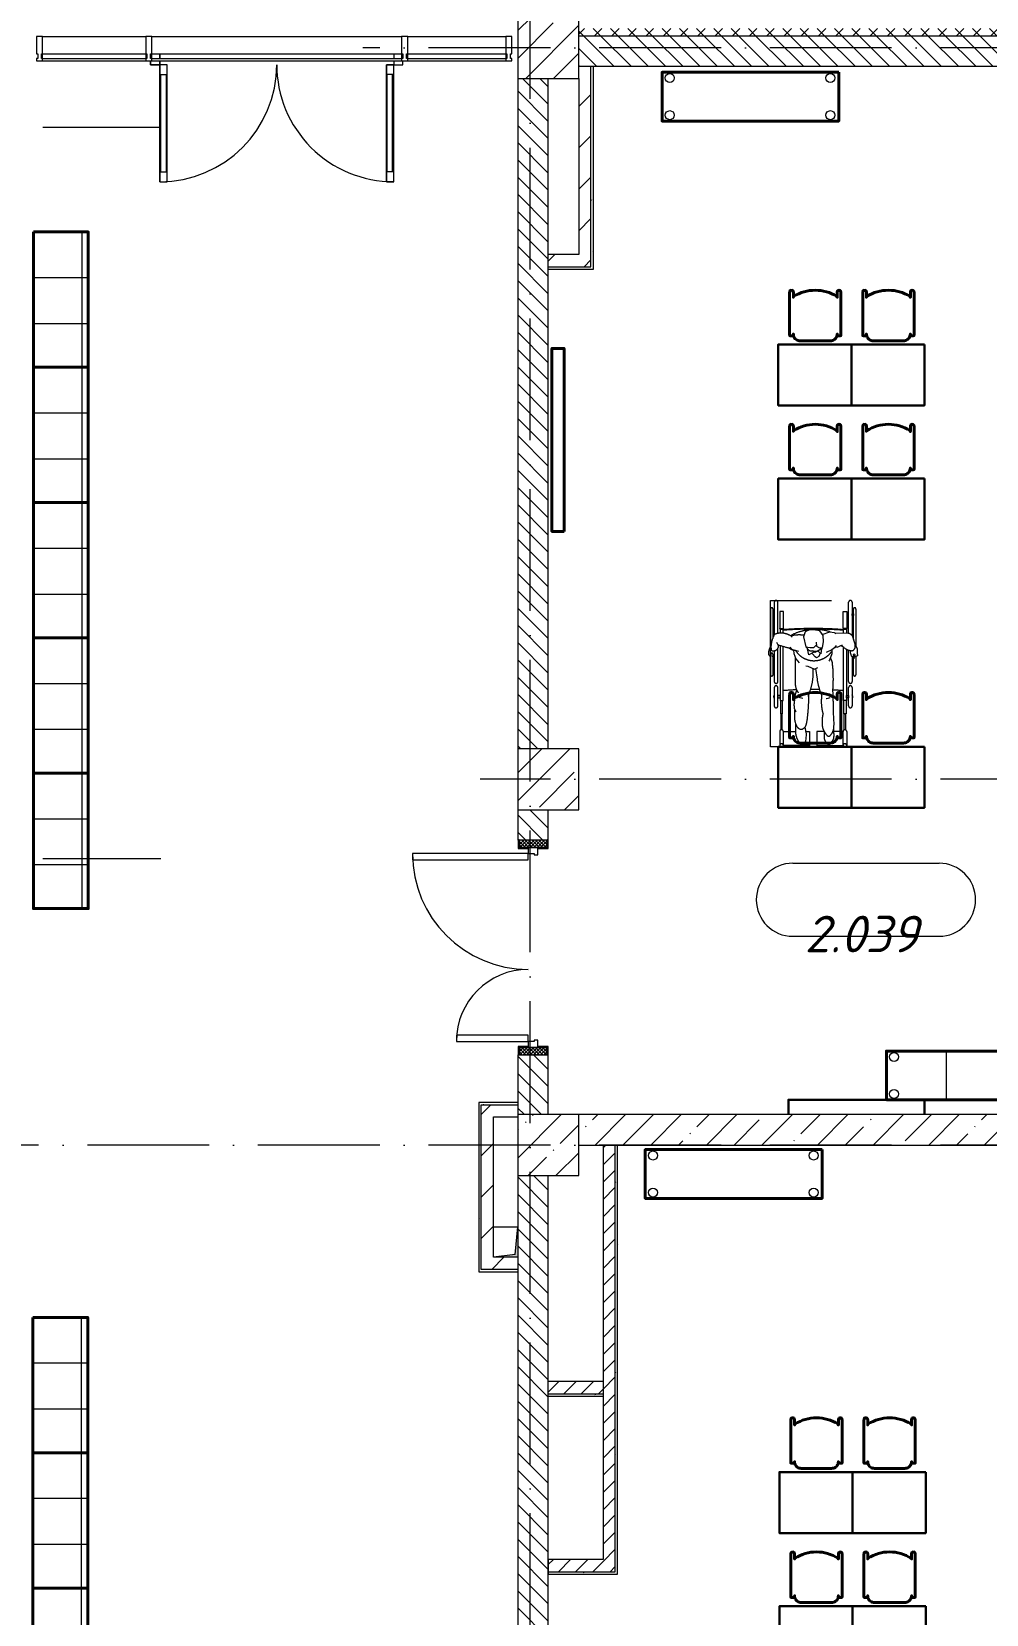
# Model space of a CAD drawing. Header units: millimetres. Extents: x -6467 to 105918, y -7090 to 92481.
# Drawn here: x 89260 to 97095, y 12481 to 25464 of the extents above; entities that cross this region are included whole.
import ezdxf

# ---------------------------------------------------------------- set-up
doc = ezdxf.new("R2010")
doc.units = ezdxf.units.MM
doc.linetypes.add('50_200_ШТРИХ_1Т_ш5_п1_п1_', pattern=[1400, 1000, -200, 0, -200])
doc.linetypes.add('IMPORT-ACAD_ISO03W100', pattern=[6000, 2400, -3600])
for name, color, linetype, lineweight, true_color in [('A-AREA-IDEN-1', 7, 'Continuous', 9, 0xaaaaaa), ('A-GENM-1', 7, 'Continuous', 9, 0xaaaaaa), ('A-WALL-3', 7, 'Continuous', 5, 0x787878), ('I-WALL-1', 7, 'Continuous', 5, 0x787878), ('M-EQPM-1', 7, 'Continuous', 9, 0xaaaaaa), ('M-EQPM-2', 7, 'Continuous', 9, 0xe2e2e2), ('мебель 2 этаж-1', 7, 'Continuous', 40, 0xaaaaaa), ('Оси-3', 7, '50_200_ШТРИХ_1Т_ш5_п1_п1_', 9, 0xaaaaaa), ('ТХ_функционал-12', 7, 'IMPORT-ACAD_ISO03W100', 20, 0xaaaaaa), ('ТХ_функционал-2', 7, 'Continuous', 40, 0xaaaaaa), ('ТХ_функционал-4', 7, 'Continuous', 20, 0xaaaaaa), ('ТХ_функционал-9', 7, 'Continuous', 30, 0xaaaaaa)]:
    doc.layers.add(name, color=color, linetype=linetype, lineweight=lineweight, true_color=true_color)
for name, color, linetype, lineweight in [('A-DETL-GENF', 7, 'Continuous', 9), ('A-DOOR', 7, 'Continuous', 9), ('A-DOOR-2', 7, 'Continuous', 5), ('A-DOOR-FRAM', 7, 'Continuous', 9), ('A-DOOR-FRAM-2', 7, 'Continuous', 5), ('A-GLAZ-CWMG', 7, 'Continuous', 9), ('A-GLAZ-CWMG-1', 7, 'Continuous', 20), ('A-WALL', 7, 'Continuous', 5), ('A-WALL-FNSH-1', 7, 'Continuous', 5), ('I-WALL', 7, 'Continuous', 5), ('S-COLS', 7, 'Continuous', 9), ('S-COLS-1', 7, 'Continuous', 5)]:
    doc.layers.add(name, color=color, linetype=linetype, lineweight=lineweight)
doc.styles.add('ISOCPEUR_I', font='isocpeui.ttf', dxfattribs={"height": 300})
pattern_1 = [(135, (0, 0), (-70.71068, -70.71068), [])]
pattern_2 = [(0, (0, 0), (406.4, 101.6), [6.706, -298.094, 6.706, -298.094, -1625.6]), (0, (0, 0), (406.4, 101.6), [-609.6, 6.706, -602.894, 6.706, -298.094, -711.2]), (0, (0, 0), (406.4, 101.6), [-1524, 6.706, -196.494, 6.706, -501.294]), (120, (152.4, 50.8), (-291.18818, 301.15272), [6.706, -298.094, 6.706, -298.094, -1625.6]), (120, (152.4, 50.8), (-291.18818, 301.15272), [-609.6, 6.706, -602.894, 6.706, -298.094, -711.2]), (120, (152.4, 50.8), (-291.18818, 301.15272), [-1524, 6.706, -196.494, 6.706, -501.294]), (240, (203.2, 254), (-115.21182, -402.75272), [6.706, -298.094, 6.706, -298.094, -1625.6]), (240, (203.2, 254), (-115.21182, -402.75272), [-609.6, 6.706, -602.894, 6.706, -298.094, -711.2]), (240, (203.2, 254), (-115.21182, -402.75272), [-1524, 6.706, -196.494, 6.706, -501.294])]
pattern_3 = [(45, (0, 0), (-169.7056, 169.7056), [])]
pattern_4 = [(45, (0, 0), (-70.71068, 70.71068), [])]

# ---------------------------------------------------------------- blocks, each defined once
blk = doc.blocks.new('BSC_Колонна _Прямоугольная - 500х500-V47-АИ_План этажа Радиаторы_2')
at = {"layer": 'S-COLS-1'}
h = blk.add_hatch(dxfattribs=at)
h.set_pattern_fill('FP_75', color=256, style=0, pattern_type=2)
h.set_pattern_definition([(45, (-93500, -16331.04), (-228.0985, 228.0985), []), (45, (-93271.9, -16331.04), (-228.0985, 228.0985), [403.225, -80.645, 6.706, -73.939])])
h.paths.add_polyline_path([(-250, -250), (250, -250), (250, 250), (-250, 250)])
for p, q in [((250, 250), (-250, 250)), ((-250, 250), (-250, -250)), ((250, -250), (250, 250)), ((-250, -250), (250, -250))]:
    blk.add_line(p, q, dxfattribs=at)
blk = doc.blocks.new('BSC_Колонна _Прямоугольная - 500х500-V49-АИ_План этажа Радиаторы_2')
at = {"layer": 'S-COLS-1'}
h = blk.add_hatch(dxfattribs=at)
h.set_pattern_fill('FP_77', color=256, style=0, pattern_type=2)
h.set_pattern_definition([(45, (-93500, -25331.04), (-228.0985, 228.0985), []), (45, (-93271.9, -25331.04), (-228.0985, 228.0985), [403.225, -80.645, 6.706, -73.939])])
h.paths.add_polyline_path([(-250, -250), (250, -250), (250, 250), (-250, 250)])
for p, q in [((250, 250), (-250, 250)), ((-250, 250), (-250, -250)), ((250, -250), (250, 250)), ((-250, -250), (250, -250))]:
    blk.add_line(p, q, dxfattribs=at)
blk = doc.blocks.new('BSC_Колонна _Прямоугольная - 500х500-V56-АИ_План этажа Радиаторы_2')
at = {"layer": 'S-COLS-1'}
h = blk.add_hatch(dxfattribs=at)
h.set_pattern_fill('FP_84', color=256, style=0, pattern_type=2)
h.set_pattern_definition([(45, (-93500, -19331.04), (-228.0985, 228.0985), []), (45, (-93271.9, -19331.04), (-228.0985, 228.0985), [403.225, -80.645, 6.706, -73.939])])
h.paths.add_polyline_path([(-250, -250), (250, -250), (250, 250), (-250, 250), (-250, 67)])
for p, q in [((250, 250), (-250, 250)), ((-250, 250), (-250, -250)), ((250, -250), (250, 250)), ((-250, -250), (250, -250))]:
    blk.add_line(p, q, dxfattribs=at)
blk = doc.blocks.new('Канал вертикальный прямоугольный - Шахта - значок проема-24087366-АИ_План этажа Радиаторы_2')
at = {"layer": 'M-EQPM-2'}
blk.add_hatch(color=256, dxfattribs=at).paths.add_polyline_path([(-100, 125), (-100, -125), (-77, 103), (100, 125)])
at = {"layer": 'M-EQPM-1'}
for p, q in [((-100, -125), (-100, 125)), ((-100, 125), (100, 125)), ((-77, 103), (-100, -125)), ((-77, 103), (100, 125)), ((100, 125), (100, -125)), ((100, -125), (-100, -125))]:
    blk.add_line(p, q, dxfattribs=at)
blk = doc.blocks.new('110_Дверь_СКБ_2Ст_Наружная1 - СОШ_Д-07_1760_1440_х2400мм_Все учебные помещения_ читальные залы_EIW30-25550142-АИ_План этажа Радиаторы_2')
at = {"layer": 'A-DOOR-2'}
h = blk.add_hatch(dxfattribs=at)
h.set_pattern_fill('FP_120', color=256, style=0, pattern_type=2)
h.set_pattern_definition([(135, (1456.41, 189.685), (-14.14214, -14.14214), []), (225, (1456.41, 189.685), (14.14214, -14.14214), [])])
h.paths.add_polyline_path([(839.5, -115), (899.5, -115), (899.5, 115), (839.5, 115)])
at = {"layer": 'A-DOOR-FRAM-2'}
h = blk.add_hatch(dxfattribs=at)
h.set_pattern_fill('FP_121', color=256, style=0, pattern_type=2)
h.set_pattern_definition([(45, (-666.384, 189.685), (-14.1421, 14.1421), []), (135, (-666.384, 189.685), (-14.1421, -14.1421), [])])
h.paths.add_polyline_path([(-860.5, -115), (-800.5, -115), (-800.5, 115), (-860.5, 115)])
at = {"layer": 'A-DOOR'}
for p, q in [((789.5, 990), (739.5, 990)), ((739.5, 990), (739.5, 40)), ((789.5, 40), (789.5, 990)), ((-750.5, 630), (-750.5, 40)), ((-700.5, 630), (-750.5, 630)), ((-700.5, 40), (-700.5, 630)), ((-750.5, 40), (-700.5, 40)), ((739.5, 40), (789.5, 40))]:
    blk.add_line(p, q, dxfattribs=at)
at = {"layer": 'A-DOOR-2'}
for p, q in [((-792.5, 123), (-862.5, 123)), ((-862.5, 123), (-862.5, 115)), ((-862.5, 115), (-800.5, 115)), ((-800.5, 115), (-800.5, 40)), ((-800.5, 40), (-792.5, 40)), ((-792.5, 40), (-792.5, 123)), ((901.5, 123), (831.5, 123)), ((831.5, 123), (831.5, 40)), ((831.5, 40), (839.5, 40)), ((839.5, 40), (839.5, 115)), ((839.5, 115), (901.5, 115)), ((901.5, 115), (901.5, 123)), ((-862.5, -115), (-862.5, -123)), ((-800.5, -115), (-862.5, -115)), ((-862.5, -123), (-792.5, -123)), ((-792.5, -40), (-800.5, -40)), ((-800.5, -40), (-800.5, -115)), ((-792.5, -123), (-792.5, -40)), ((839.5, -40), (831.5, -40)), ((831.5, -40), (831.5, -123)), ((831.5, -123), (901.5, -123)), ((839.5, -115), (839.5, -40)), ((901.5, -115), (839.5, -115)), ((901.5, -123), (901.5, -115))]:
    blk.add_line(p, q, dxfattribs=at)
for centre, radius, start, end in [((789.5, 40), 950, 90, 180), ((-750.5, 40), 590, 0, 90)]:
    blk.add_arc(centre, radius, start, end, dxfattribs=at)
at = {"layer": 'A-DOOR-FRAM'}
for p, q in [((-800.5, 115), (-860.5, 115)), ((-860.5, 115), (-860.5, -115)), ((-800.5, -115), (-800.5, 115)), ((-750.5, 40), (-800.5, 40)), ((-800.5, 40), (-800.5, -40)), ((-750.5, -10), (-750.5, 40)), ((789.5, 40), (789.5, -10)), ((839.5, 40), (789.5, 40)), ((899.5, 115), (839.5, 115)), ((839.5, 115), (839.5, -115)), ((839.5, -40), (839.5, 40)), ((899.5, -115), (899.5, 115)), ((-860.5, -115), (-800.5, -115)), ((-800.5, -40), (-740.5, -40)), ((-740.5, -10), (-750.5, -10)), ((-740.5, -40), (-740.5, -10)), ((789.5, -10), (779.5, -10)), ((779.5, -10), (779.5, -40)), ((779.5, -40), (839.5, -40)), ((839.5, -115), (899.5, -115))]:
    blk.add_line(p, q, dxfattribs=at)
blk = doc.blocks.new('Прямоугольный импост - Импост структурный с накладкой - 180мм-26317476-АИ_План этажа Радиаторы_2')
at = {"layer": 'A-GLAZ-CWMG'}
for p, q in [((89350, 25423), (90196, 25423)), ((89350, 25243), (89350, 25283)), ((89350, 25283), (90196, 25283)), ((89350, 25243), (90196, 25243)), ((89350, 25226), (90196, 25226)), ((90196, 25283), (90196, 25243))]:
    blk.add_line(p, q, dxfattribs=at)
blk = doc.blocks.new('Дверь_Витражная_СКБ_2Ст - ДВВ_ДАО_СОШ_Коридор EIW15-23259878-АИ_План этажа Радиаторы_2')
at = {"layer": 'A-DETL-GENF'}
for p, q in [((-960, 1010), (-900, 1010)), ((-960, 1010), (-960, 50)), ((-900, 1010), (-960, 1010)), ((-960, 1010), (-960, 50)), ((-960, 930), (-900, 930)), ((-950, 930), (-950, 130)), ((-906, 930), (-906, 130)), ((-900, 1010), (-900, 50)), ((-900, 50), (-900, 1010)), ((960, 1010), (900, 1010)), ((900, 1010), (900, 50)), ((960, 1010), (900, 1010)), ((900, 1010), (900, 50)), ((960, 930), (900, 930)), ((906, 930), (906, 130)), ((950, 930), (950, 130)), ((960, 1010), (960, 50)), ((960, 50), (960, 1010)), ((-960, 130), (-900, 130)), ((960, 130), (900, 130)), ((-1035, 50), (-1035, 17)), ((-960, 50), (-1035, 50)), ((-960, 50), (-1035, 50)), ((-1035, 50), (-1035, 17)), ((-900, 50), (-960, 50)), ((-960, 50), (-900, 50)), ((-960, 17), (-960, 50)), ((-960, 17), (-960, 50)), ((900, 50), (960, 50)), ((900, 50), (960, 50)), ((960, 17), (960, 50)), ((960, 50), (1035, 50)), ((960, 50), (960, 17)), ((1035, 50), (960, 50)), ((1035, 50), (1035, 17)), ((1035, 17), (1035, 50)), ((-960, -40), (-960, 0)), ((-960, -40), (-960, 0)), ((960, -40), (960, 0)), ((960, 0), (960, -40))]:
    blk.add_line(p, q, dxfattribs=at)
at = {"layer": 'A-DOOR-2'}
for p, q in [((-960, 1010), (-960, 50)), ((960, 1010), (960, 50))]:
    blk.add_line(p, q, dxfattribs=at)
for centre, start, end in [((-960, 50), 360, 90), ((960, 50), 90, 180)]:
    blk.add_arc(centre, 960, start, end, dxfattribs=at)
blk = doc.blocks.new('Прямоугольный импост - Импост структурный с накладкой - 180мм-22070662-АИ_План этажа Радиаторы_2')
at = {"layer": 'A-GLAZ-CWMG'}
for p, q in [((74510, 66556), (74510, 64506)), ((74527, 66556), (74567, 66556)), ((74527, 66556), (74527, 64506)), ((74567, 66556), (74567, 64506)), ((74707, 66556), (74707, 64506)), ((74567, 64506), (74527, 64506))]:
    blk.add_line(p, q, dxfattribs=at)
blk = doc.blocks.new('Прямоугольный импост - Импост структурный с накладкой - 180мм-22069925-АИ_План этажа Радиаторы_2')
at = {"layer": 'A-GLAZ-CWMG-1'}
for p, q in [((-25, 40), (-25, 180)), ((-25, 180), (25, 180)), ((25, 180), (25, 40)), ((-15, 40), (-25, 40)), ((-25, -17), (-25, 0)), ((-25, 0), (-15, 0)), ((-15, 0), (-15, 40)), ((15, 40), (15, 0)), ((25, 40), (15, 40)), ((15, 0), (25, 0)), ((25, 0), (25, -17)), ((25, -17), (-25, -17))]:
    blk.add_line(p, q, dxfattribs=at)
blk = doc.blocks.new('АР_Перемычка1 - АР_Перемычка-25548363-АИ_План этажа Радиаторы_2')
at = {"layer": 'A-GENM-1'}
blk.add_line((-350, -125), (-342, -125), dxfattribs=at)
blk = doc.blocks.new('Прямоугольный импост - Импост структурный с накладкой - 180мм-26317598-АИ_План этажа Радиаторы_2')
at = {"layer": 'A-GLAZ-CWMG'}
for p, q in [((92346, 25423), (93150, 25423)), ((92346, 25243), (92346, 25283)), ((92346, 25283), (93150, 25283)), ((92346, 25243), (93150, 25243)), ((92346, 25226), (93150, 25226)), ((93150, 25283), (93150, 25243))]:
    blk.add_line(p, q, dxfattribs=at)
blk = doc.blocks.new('мебель 2 этаж-28800768-АИ_План этажа Радиаторы_2')
at = {"layer": 'ТХ_функционал-12'}
for p, q in [((97617, 22498), (97617, 22231)), ((97647, 22242), (97647, 22498)), ((98227, 22244), (98227, 22498)), ((98257, 22498), (98257, 22222)), ((97587, 22443), (97587, 22137)), ((97607, 22208), (97607, 22443)), ((98267, 22192), (98267, 22443)), ((98287, 22443), (98287, 22137)), ((97765, 22225), (97757, 22212)), ((98113, 22248), (98223, 22245)), ((98256, 22225), (98279, 22156)), ((97617, 22074), (97617, 21848)), ((97653, 22141), (97637, 22167)), ((97647, 21848), (97647, 22122)), ((97876, 22132), (97907, 22101)), ((97976, 22099), (98013, 22127)), ((98227, 21848), (98227, 22106)), ((97587, 22055), (97587, 21903)), ((97607, 21903), (97607, 22053)), ((97788, 22046), (97789, 21850)), ((97936, 21899), (97936, 21950)), ((97955, 21954), (97968, 21868)), ((98257, 22052), (98257, 21848)), ((98267, 22066), (98267, 22070)), ((98267, 21903), (98267, 22044)), ((98287, 22051), (98287, 21903)), ((97617, 21798), (97617, 21648)), ((97647, 21648), (97647, 21798)), ((98227, 21648), (98227, 21798)), ((98257, 21798), (98257, 21648)), ((97791, 21506), (97791, 21440)), ((98026, 21441), (98026, 21410)), ((97907, 21323), (97692, 21323)), ((97820, 21347), (97854, 21335)), ((97875, 21356), (97883, 21411)), ((97967, 21323), (98182, 21323))]:
    blk.add_line(p, q, dxfattribs=at)
at = {"layer": 'ТХ_функционал-12', "flags": 128}
for points in [[(98287, 21313), (97587, 21313), (97587, 22513), (98287, 22513)], [(97607, 22391), (97617, 22391), (97617, 22403), (97607, 22403)], [(97662, 22283), (97692, 22283), (97692, 22423), (97662, 22423), (97662, 22283), (97692, 22283), (97692, 22280), (97662, 22280)], [(98212, 22283), (98182, 22283), (98182, 22423), (98212, 22423), (98212, 22283), (98182, 22283), (98182, 22280), (98212, 22280)], [(98267, 22391), (98257, 22391), (98257, 22403), (98267, 22403)], [(97607, 21955), (97617, 21955), (97617, 21943), (97607, 21943)], [(98267, 21955), (98257, 21955), (98257, 21943), (98267, 21943)], [(97647, 21713), (97665, 21713), (97665, 21733), (97647, 21733)], [(98227, 21713), (98209, 21713), (98209, 21733), (98227, 21733)]]:
    blk.add_lwpolyline(points, close=True, dxfattribs=at)
for points in [[(97662, 22280), (97665, 22277), (97689, 22277), (97692, 22280)], [(97689, 22244), (97689, 22277), (97665, 22277), (97665, 22244)], [(97960, 22172), (97965, 22138), (97989, 22124), (98013, 22127), (98022, 22174), (98018, 22225), (97991, 22265), (97939, 22273), (97907, 22273), (97871, 22256), (97858, 22214), (97876, 22132), (97913, 22127), (97942, 22127), (97964, 22148)], [(98011, 22235), (98073, 22256), (98110, 22251), (98113, 22248), (98122, 22239)], [(98212, 22280), (98209, 22277), (98185, 22277), (98182, 22280)], [(98185, 22246), (98185, 22277), (98209, 22277), (98209, 22245)], [(97605, 22072), (97603, 22050), (97605, 22051), (97616, 22068), (97622, 22102)], [(97665, 22144), (97665, 21693), (97689, 21693), (97689, 22137)], [(97746, 22129), (97758, 22113), (97815, 22098)], [(97776, 22105), (97779, 22079), (97794, 22034), (97821, 22001)], [(97942, 22090), (97900, 22068), (97891, 22117)], [(97993, 22082), (97984, 22054), (97965, 22043), (97952, 22051), (97931, 22076), (97927, 22083)], [(97975, 22099), (97949, 22085), (97931, 22099)], [(98006, 22122), (97999, 22076), (97976, 22099)], [(98124, 22144), (98112, 22124), (98089, 22107), (98044, 22086)], [(98089, 22107), (98089, 22076), (98070, 22022), (98065, 22014)], [(98175, 22147), (98130, 22127), (98117, 22132)], [(98209, 22113), (98209, 21693), (98185, 21693), (98185, 22130)], [(98282, 22143), (98286, 22140), (98297, 22117), (98298, 22084), (98299, 22060), (98292, 22056), (98285, 22048), (98282, 22067), (98277, 22073), (98266, 22070), (98271, 22052), (98272, 22038), (98263, 22049), (98252, 22055), (98247, 22066), (98243, 22083), (98243, 22103)], [(97876, 21976), (97894, 21975), (97947, 21950), (97974, 21963)], [(97668, 21693), (97668, 21583), (97686, 21583), (97686, 21693)], [(97853, 21710), (97829, 21715), (97814, 21741)], [(98072, 21715), (98057, 21710), (98047, 21705), (98043, 21705)], [(98206, 21693), (98206, 21583), (98188, 21583), (98188, 21693)], [(97683, 21452), (97683, 21583), (97671, 21583), (97671, 21452)], [(98191, 21452), (98191, 21583), (98203, 21583), (98203, 21452)], [(97662, 21438), (97662, 21313), (97692, 21313), (97692, 21438), (97791, 21438)], [(97878, 21438), (97907, 21438), (97907, 21313), (97692, 21313)], [(98026, 21438), (97967, 21438), (97967, 21313), (98182, 21313)], [(98212, 21438), (98212, 21313), (98182, 21313), (98182, 21438), (98106, 21438)]]:
    blk.add_lwpolyline(points, dxfattribs=at)
at = {"layer": 'ТХ_функционал-12'}
for centre, radius, start, end in [((97632, 22498), 15, 0, 180), ((98242, 22498), 15, 0, 180), ((97597, 22443), 10, 0, 180), ((98277, 22443), 10, 0, 180), ((97906, 22095), 320, 154.3055, 168.4904), ((97674, 22098), 147, 59.1697, 112.3353), ((97937, 19203), 3080, 85.3819, 94.6181), ((97937, 19198), 3080, 85.3819, 94.6181), ((97950, 21858), 417, 72.5326, 118.6784), ((97823, 21905), 325, 84.0911, 100.2705), ((98209, 22185), 61.5, 40.1433, 76.9111), ((97724, 22063), 156, 148.7708, 173.8517), ((97596, 22080), 27.2, 181.7955, 261.4664), ((97590, 22079), 3.54, 230.3992, 4.305), ((96479, 21858), 1131, 9.9732, 11.171), ((97718, 22133), 128, 168.4904, 193.5778), ((97610, 22143), 43.1, 248.3912, 357.0322), ((97597, 22080), 3.2, 44.8531, 184.305), ((97569, 22053), 42, 38.652, 44.8531), ((97594, 22072), 10.8, 359.6604, 38.652), ((97901, 22848), 742, 250.0133, 257.3902), ((97793, 22189), 84.7, 230.4062, 268.9675), ((97943, 22197), 178, 211.4, 325.2574), ((97955, 22409), 311, 261.2243, 273.8611), ((98154, 22090), 50.8, 41.4586, 82.7123), ((98259, 22210), 109, 232.3834, 268.7655), ((98251, 22129), 28.5, 281.6436, 334.0695), ((98230, 22139), 52.4, 334.0695, 18.7179), ((97986, 21982), 110, 359.3648, 34.3703), ((96717, 21866), 1385, 356.7965, 4.7513), ((97597, 21903), 10, 180, 0), ((97632, 21848), 15, 180, 0), ((97632, 21798), 15, 0, 180), ((97921, 21834), 132, 173.3673, 216.2665), ((97485, 21920), 452, 335.0218, 357.3045), ((98492, 21944), 529, 188.2402, 203.5284), ((98242, 21848), 15, 180, 0), ((98242, 21798), 15, 0, 180), ((98277, 21903), 10, 180, 0), ((97637, 21723), 25, 143.1301, 216.8699), ((97937, 18703), 3080, 92.5472, 94.6181), ((97973, 21656), 194, 169.2701, 188.5875), ((97982, 21689), 200, 154.1098, 179.1001), ((96436, 21731), 1465, 352.2848, 0.4498), ((97937, 18703), 3080, 89.0595, 90.4054), ((98355, 21683), 352, 171.8829, 196.5254), ((95848, 21703), 2252, 359.6062, 2.183), ((97937, 18703), 3080, 85.3819, 86.9758), ((100678, 21670), 2578, 179.6062, 184.0229), ((98237, 21723), 25, 323.1301, 36.8699), ((97632, 21648), 15, 180, 0), ((97873, 21661), 98.4, 200.2975, 219.4629), ((98203, 21576), 421, 175.0372, 185.7704), ((98258, 21518), 249, 164.8799, 185.3846), ((98242, 21648), 15, 180, 0), ((97677, 21438), 15, 0, 180), ((98037, 21584), 258, 191.2714, 203.0623), ((97922, 21439), 131, 179.4275, 203.2244), ((97868, 21532), 84.7, 215.5136, 237.6909), ((97838, 21483), 26.6, 236.9524, 303.0476), ((97816, 21523), 72.2, 300.3612, 326.4343), ((96904, 21238), 994, 10.0055, 13.7086), ((97720, 21544), 167, 338.6804, 356.7395), ((98156, 21508), 147, 185.3846, 224.9187), ((97999, 21481), 108, 315.0813, 4.0229), ((97069, 21385), 1039, 0.5925, 3.9659), ((98197, 21438), 15, 0, 180), ((97677, 21323), 15, 0, 180), ((98465, 21672), 723, 203.2244, 206.7594), ((97833, 21377), 46.4, 296.6953, 332.8517), ((98271, 21410), 245, 180, 188.5658), ((98150, 21420), 130, 201.0215, 222.9498), ((98064, 21416), 16.7, 224.9187, 315.0813), ((98058, 21363), 31.3, 264.5723, 305.3449), ((97928, 21473), 201, 317.4026, 329.4647), ((98066, 21393), 41.3, 327.8067, 4.1799), ((98197, 21323), 15, 0, 180)]:
    blk.add_arc(centre, radius, start, end, dxfattribs=at)
at = {"layer": 'ТХ_функционал-2', "flags": 128}
for points in [[(98147, 26846), (98147, 26446), (96697, 26446), (96697, 26846)], [(96697, 26846), (96697, 26446)], [(91537, 25536), (91537, 24426), (91537, 23316), (91987, 23316), (91987, 22206), (91537, 22206), (91537, 21096), (91987, 21096), (91987, 22206), (91537, 22206), (91537, 23316), (91987, 23316), (91987, 24426), (91537, 24426), (91987, 24426), (91987, 25536)], [(97743, 25042), (97743, 24688), (97744, 24686), (97746, 24685), (97771, 24685), (97773, 24686), (97774, 24688), (97774, 24699), (97774, 24690), (97776, 24681), (97780, 24674), (97784, 24666), (97790, 24659), (97796, 24654), (97804, 24649), (97812, 24646), (97821, 24644), (97829, 24643), (98078, 24643), (98086, 24644), (98095, 24646), (98103, 24649), (98111, 24654), (98117, 24659), (98123, 24666), (98127, 24673), (98131, 24681), (98133, 24690), (98134, 24699), (98134, 24688), (98134, 24686), (98136, 24685), (98161, 24685), (98163, 24686), (98164, 24688), (98164, 25042), (98163, 25047), (98161, 25051), (98158, 25055), (98154, 25057), (98149, 25058), (98144, 25057), (98140, 25055), (98136, 25051), (98134, 25047), (98134, 25042), (98134, 24999), (98133, 25003), (98132, 25005), (98129, 25008), (98110, 25019), (98090, 25029), (98067, 25038), (98045, 25045), (98022, 25051), (98000, 25055), (97978, 25057), (97954, 25058), (97930, 25057), (97907, 25055), (97885, 25051), (97862, 25045), (97840, 25038), (97819, 25029), (97798, 25019), (97778, 25008), (97776, 25006), (97774, 25003), (97774, 25000), (97774, 25042), (97773, 25047), (97771, 25051), (97767, 25055), (97763, 25057), (97758, 25058), (97753, 25057), (97749, 25055), (97746, 25052), (97744, 25047)], [(98343, 25042), (98343, 24688), (98344, 24686), (98346, 24685), (98371, 24685), (98373, 24686), (98374, 24688), (98374, 24699), (98374, 24690), (98376, 24681), (98380, 24674), (98384, 24666), (98390, 24659), (98396, 24654), (98404, 24649), (98412, 24646), (98421, 24644), (98429, 24643), (98678, 24643), (98686, 24644), (98695, 24646), (98703, 24649), (98711, 24654), (98717, 24659), (98723, 24666), (98727, 24673), (98731, 24681), (98733, 24690), (98734, 24699), (98734, 24688), (98734, 24686), (98736, 24685), (98761, 24685), (98763, 24686), (98764, 24688), (98764, 25042), (98763, 25047), (98761, 25051), (98758, 25055), (98754, 25057), (98749, 25058), (98744, 25057), (98740, 25055), (98736, 25051), (98734, 25047), (98734, 25042), (98734, 24999), (98733, 25003), (98732, 25005), (98729, 25008), (98710, 25019), (98690, 25029), (98667, 25038), (98645, 25045), (98622, 25051), (98600, 25055), (98578, 25057), (98554, 25058), (98530, 25057), (98507, 25055), (98485, 25051), (98462, 25045), (98440, 25038), (98419, 25029), (98398, 25019), (98378, 25008), (98376, 25006), (98374, 25003), (98374, 25000), (98374, 25042), (98373, 25047), (98371, 25051), (98367, 25055), (98363, 25057), (98358, 25058), (98353, 25057), (98349, 25055), (98346, 25052), (98344, 25047)], [(95892, 23080), (95792, 23080), (95792, 24580), (95892, 24580)], [(97743, 23942), (97743, 23588), (97744, 23586), (97746, 23585), (97771, 23585), (97773, 23586), (97774, 23588), (97774, 23599), (97774, 23590), (97776, 23581), (97780, 23574), (97784, 23566), (97790, 23559), (97796, 23554), (97804, 23549), (97812, 23546), (97821, 23544), (97829, 23543), (98078, 23543), (98086, 23544), (98095, 23546), (98103, 23549), (98111, 23554), (98117, 23559), (98123, 23566), (98127, 23573), (98131, 23581), (98133, 23590), (98134, 23599), (98134, 23588), (98134, 23586), (98136, 23585), (98161, 23585), (98163, 23586), (98164, 23588), (98164, 23942), (98163, 23947), (98161, 23951), (98158, 23955), (98154, 23957), (98149, 23958), (98144, 23957), (98140, 23955), (98136, 23951), (98134, 23947), (98134, 23942), (98134, 23899), (98133, 23903), (98132, 23905), (98129, 23908), (98110, 23919), (98090, 23929), (98067, 23938), (98045, 23945), (98022, 23951), (98000, 23955), (97978, 23957), (97954, 23958), (97930, 23957), (97907, 23955), (97885, 23951), (97862, 23945), (97840, 23938), (97819, 23929), (97798, 23919), (97778, 23908), (97776, 23906), (97774, 23903), (97774, 23900), (97774, 23942), (97773, 23947), (97771, 23952), (97767, 23955), (97763, 23957), (97758, 23958), (97753, 23957), (97749, 23955), (97746, 23952), (97744, 23947)], [(98343, 23942), (98343, 23588), (98344, 23586), (98346, 23585), (98371, 23585), (98373, 23586), (98374, 23588), (98374, 23599), (98374, 23590), (98376, 23581), (98380, 23574), (98384, 23566), (98390, 23559), (98396, 23554), (98404, 23549), (98412, 23546), (98421, 23544), (98429, 23543), (98678, 23543), (98686, 23544), (98695, 23546), (98703, 23549), (98711, 23554), (98717, 23559), (98723, 23566), (98727, 23573), (98731, 23581), (98733, 23590), (98734, 23599), (98734, 23588), (98734, 23586), (98736, 23585), (98761, 23585), (98763, 23586), (98764, 23588), (98764, 23942), (98763, 23947), (98761, 23951), (98758, 23955), (98754, 23957), (98749, 23958), (98744, 23957), (98740, 23955), (98736, 23951), (98734, 23947), (98734, 23942), (98734, 23899), (98733, 23903), (98732, 23905), (98729, 23908), (98710, 23919), (98690, 23929), (98667, 23938), (98645, 23945), (98622, 23951), (98600, 23955), (98578, 23957), (98554, 23958), (98530, 23957), (98507, 23955), (98485, 23951), (98462, 23945), (98440, 23938), (98419, 23929), (98398, 23919), (98378, 23908), (98376, 23906), (98374, 23903), (98374, 23900), (98374, 23942), (98373, 23947), (98371, 23952), (98367, 23955), (98363, 23957), (98358, 23958), (98353, 23957), (98349, 23955), (98346, 23952), (98344, 23947)], [(97743, 21742), (97743, 21388), (97744, 21386), (97746, 21385), (97771, 21385), (97773, 21386), (97774, 21388), (97774, 21399), (97774, 21390), (97776, 21381), (97780, 21374), (97784, 21366), (97790, 21359), (97796, 21354), (97804, 21349), (97812, 21346), (97821, 21344), (97829, 21343), (98078, 21343), (98086, 21344), (98095, 21346), (98103, 21349), (98111, 21354), (98117, 21359), (98123, 21366), (98127, 21373), (98131, 21381), (98133, 21390), (98134, 21399), (98134, 21388), (98134, 21386), (98136, 21385), (98161, 21385), (98163, 21386), (98164, 21388), (98164, 21742), (98163, 21747), (98161, 21752), (98158, 21755), (98154, 21757), (98149, 21758), (98144, 21757), (98140, 21755), (98136, 21752), (98134, 21747), (98134, 21742), (98134, 21699), (98133, 21703), (98132, 21705), (98129, 21708), (98110, 21719), (98090, 21729), (98067, 21738), (98045, 21745), (98022, 21751), (98000, 21755), (97978, 21757), (97954, 21758), (97930, 21757), (97907, 21755), (97885, 21751), (97862, 21745), (97840, 21738), (97819, 21729), (97798, 21719), (97778, 21708), (97776, 21706), (97774, 21703), (97774, 21700), (97774, 21742), (97773, 21747), (97771, 21752), (97767, 21755), (97763, 21757), (97758, 21758), (97753, 21757), (97749, 21755), (97746, 21752), (97744, 21747)], [(98343, 21742), (98343, 21388), (98344, 21386), (98346, 21385), (98371, 21385), (98373, 21386), (98374, 21388), (98374, 21399), (98374, 21390), (98376, 21381), (98380, 21374), (98384, 21366), (98390, 21359), (98396, 21354), (98404, 21349), (98412, 21346), (98421, 21344), (98429, 21343), (98678, 21343), (98686, 21344), (98695, 21346), (98703, 21349), (98711, 21354), (98717, 21359), (98723, 21366), (98727, 21373), (98731, 21381), (98733, 21390), (98734, 21399), (98734, 21388), (98734, 21386), (98736, 21385), (98761, 21385), (98763, 21386), (98764, 21388), (98764, 21742), (98763, 21747), (98761, 21752), (98758, 21755), (98754, 21757), (98749, 21758), (98744, 21757), (98740, 21755), (98736, 21752), (98734, 21747), (98734, 21742), (98734, 21699), (98733, 21703), (98732, 21705), (98729, 21708), (98710, 21719), (98690, 21729), (98667, 21738), (98645, 21745), (98622, 21751), (98600, 21755), (98578, 21757), (98554, 21758), (98530, 21757), (98507, 21755), (98485, 21751), (98462, 21745), (98440, 21738), (98419, 21729), (98398, 21719), (98378, 21708), (98376, 21706), (98374, 21703), (98374, 21700), (98374, 21742), (98373, 21747), (98371, 21752), (98367, 21755), (98363, 21757), (98358, 21758), (98353, 21757), (98349, 21755), (98346, 21752), (98344, 21747)], [(91537, 21096), (91537, 19986), (91987, 19986), (91987, 21096)], [(98537, 18417), (99987, 18417), (99987, 18817), (98537, 18817)], [(98009, 18008), (98009, 17608), (96559, 17608), (96559, 18008)], [(96559, 18008), (96559, 17608)], [(91533, 16632), (91983, 16632), (91983, 15522), (91533, 15522), (91533, 14412), (91983, 14412), (91983, 13302), (91533, 13302), (91533, 12192), (91983, 12192), (91983, 13302), (91533, 13302), (91533, 14412), (91983, 14412), (91983, 15522), (91533, 15522)], [(97753, 15792), (97753, 15438), (97754, 15436), (97756, 15435), (97781, 15435), (97783, 15436), (97784, 15438), (97784, 15449), (97784, 15440), (97786, 15431), (97790, 15424), (97794, 15416), (97800, 15409), (97806, 15404), (97814, 15399), (97822, 15396), (97831, 15394), (97839, 15393), (98088, 15393), (98096, 15394), (98105, 15396), (98113, 15399), (98121, 15404), (98127, 15409), (98133, 15416), (98137, 15423), (98141, 15431), (98143, 15440), (98144, 15449), (98144, 15438), (98144, 15436), (98146, 15435), (98171, 15435), (98173, 15436), (98174, 15438), (98174, 15792), (98173, 15797), (98171, 15801), (98168, 15805), (98164, 15807), (98159, 15808), (98154, 15807), (98150, 15805), (98146, 15801), (98144, 15797), (98144, 15792), (98144, 15749), (98143, 15753), (98142, 15755), (98139, 15758), (98120, 15769), (98100, 15779), (98077, 15788), (98055, 15795), (98032, 15801), (98010, 15805), (97988, 15807), (97964, 15808), (97940, 15807), (97917, 15805), (97895, 15801), (97872, 15795), (97850, 15788), (97829, 15779), (97808, 15769), (97788, 15758), (97786, 15756), (97784, 15753), (97784, 15750), (97784, 15792), (97783, 15797), (97781, 15801), (97777, 15805), (97773, 15807), (97768, 15808), (97763, 15807), (97759, 15805), (97756, 15802), (97754, 15797)], [(98353, 15792), (98353, 15438), (98354, 15436), (98356, 15435), (98381, 15435), (98383, 15436), (98384, 15438), (98384, 15449), (98384, 15440), (98386, 15431), (98390, 15424), (98394, 15416), (98400, 15409), (98406, 15404), (98414, 15399), (98422, 15396), (98431, 15394), (98439, 15393), (98688, 15393), (98696, 15394), (98705, 15396), (98713, 15399), (98721, 15404), (98727, 15409), (98733, 15416), (98737, 15423), (98741, 15431), (98743, 15440), (98744, 15449), (98744, 15438), (98744, 15436), (98746, 15435), (98771, 15435), (98773, 15436), (98774, 15438), (98774, 15792), (98773, 15797), (98771, 15801), (98768, 15805), (98764, 15807), (98759, 15808), (98754, 15807), (98750, 15805), (98746, 15801), (98744, 15797), (98744, 15792), (98744, 15749), (98743, 15753), (98742, 15755), (98739, 15758), (98720, 15769), (98700, 15779), (98677, 15788), (98655, 15795), (98632, 15801), (98610, 15805), (98588, 15807), (98564, 15808), (98540, 15807), (98517, 15805), (98495, 15801), (98472, 15795), (98450, 15788), (98429, 15779), (98408, 15769), (98388, 15758), (98386, 15756), (98384, 15753), (98384, 15750), (98384, 15792), (98383, 15797), (98381, 15801), (98377, 15805), (98373, 15807), (98368, 15808), (98363, 15807), (98359, 15805), (98356, 15802), (98354, 15797)], [(97753, 14692), (97753, 14338), (97754, 14336), (97756, 14335), (97781, 14335), (97783, 14336), (97784, 14338), (97784, 14349), (97784, 14340), (97786, 14331), (97790, 14324), (97794, 14316), (97800, 14309), (97806, 14304), (97814, 14299), (97822, 14296), (97831, 14294), (97839, 14293), (98088, 14293), (98096, 14294), (98105, 14296), (98113, 14299), (98121, 14304), (98127, 14309), (98133, 14316), (98137, 14323), (98141, 14331), (98143, 14340), (98144, 14349), (98144, 14338), (98144, 14336), (98146, 14335), (98171, 14335), (98173, 14336), (98174, 14338), (98174, 14692), (98173, 14697), (98171, 14701), (98168, 14705), (98164, 14707), (98159, 14708), (98154, 14707), (98150, 14705), (98146, 14701), (98144, 14697), (98144, 14692), (98144, 14649), (98143, 14653), (98142, 14655), (98139, 14658), (98120, 14669), (98100, 14679), (98077, 14688), (98055, 14695), (98032, 14701), (98010, 14705), (97988, 14707), (97964, 14708), (97940, 14707), (97917, 14705), (97895, 14701), (97872, 14695), (97850, 14688), (97829, 14679), (97808, 14669), (97788, 14658), (97786, 14656), (97784, 14653), (97784, 14650), (97784, 14692), (97783, 14697), (97781, 14702), (97777, 14705), (97773, 14707), (97768, 14708), (97763, 14707), (97759, 14705), (97756, 14702), (97754, 14697)], [(98353, 14692), (98353, 14338), (98354, 14336), (98356, 14335), (98381, 14335), (98383, 14336), (98384, 14338), (98384, 14349), (98384, 14340), (98386, 14331), (98390, 14324), (98394, 14316), (98400, 14309), (98406, 14304), (98414, 14299), (98422, 14296), (98431, 14294), (98439, 14293), (98688, 14293), (98696, 14294), (98705, 14296), (98713, 14299), (98721, 14304), (98727, 14309), (98733, 14316), (98737, 14323), (98741, 14331), (98743, 14340), (98744, 14349), (98744, 14338), (98744, 14336), (98746, 14335), (98771, 14335), (98773, 14336), (98774, 14338), (98774, 14692), (98773, 14697), (98771, 14701), (98768, 14705), (98764, 14707), (98759, 14708), (98754, 14707), (98750, 14705), (98746, 14701), (98744, 14697), (98744, 14692), (98744, 14649), (98743, 14653), (98742, 14655), (98739, 14658), (98720, 14669), (98700, 14679), (98677, 14688), (98655, 14695), (98632, 14701), (98610, 14705), (98588, 14707), (98564, 14708), (98540, 14707), (98517, 14705), (98495, 14701), (98472, 14695), (98450, 14688), (98429, 14679), (98408, 14669), (98388, 14658), (98386, 14656), (98384, 14653), (98384, 14650), (98384, 14692), (98383, 14697), (98381, 14702), (98377, 14705), (98373, 14707), (98368, 14708), (98363, 14707), (98359, 14705), (98356, 14702), (98354, 14697)]]:
    blk.add_lwpolyline(points, close=True, dxfattribs=at)
at = {"layer": 'ТХ_функционал-4'}
for p, q in [((91537, 25163), (91987, 25163)), ((91537, 24786), (91987, 24786)), ((91537, 24053), (91987, 24053)), ((91537, 23676), (91987, 23676)), ((91537, 22943), (91987, 22943)), ((91537, 22566), (91987, 22566)), ((91537, 21833), (91987, 21833)), ((91537, 21456), (91987, 21456)), ((91537, 20723), (91987, 20723)), ((91537, 20346), (91987, 20346)), ((99027, 18817), (99027, 18417)), ((91533, 16259), (91983, 16259)), ((91533, 15882), (91983, 15882)), ((91533, 15149), (91983, 15149)), ((91533, 14772), (91983, 14772))]:
    blk.add_line(p, q, dxfattribs=at)
at = {"layer": 'ТХ_функционал-4', "flags": 128}
for points in [[(91937, 19986), (91937, 21096), (91937, 22206), (91937, 23316), (91937, 24426), (91937, 25536)], [(91933, 11082), (91933, 12192), (91933, 13302), (91933, 14412), (91933, 15522), (91933, 16632)]]:
    blk.add_lwpolyline(points, dxfattribs=at)
at = {"layer": 'ТХ_функционал-4'}
for centre in [(96760, 26799), (98078, 26799), (96760, 26494), (98078, 26494), (98600, 18769), (98600, 18465), (96622, 17960), (97940, 17960), (96622, 17656), (97940, 17656)]:
    blk.add_circle(centre, 37, dxfattribs=at)
at = {"layer": 'ТХ_функционал-9'}
for p, q in [((97733, 18298), (97733, 18417)), ((97733, 18371), (97733, 18406))]:
    blk.add_line(p, q, dxfattribs=at)
at = {"layer": 'ТХ_функционал-9', "flags": 128}
for points in [[(98850, 24613), (98850, 24113), (98250, 24113), (98250, 24613), (97650, 24613), (97650, 24113), (98250, 24113), (98250, 24613)], [(98850, 23513), (98850, 23013), (98250, 23013), (98250, 23513), (97650, 23513), (97650, 23013), (98250, 23013), (98250, 23513)], [(98850, 21313), (98850, 20813), (98250, 20813), (98250, 21313), (97650, 21313), (97650, 20813), (98250, 20813), (98250, 21313)], [(98860, 15363), (98860, 14863), (98260, 14863), (98260, 15363), (97660, 15363), (97660, 14863), (98260, 14863), (98260, 15363)], [(98860, 14263), (98860, 13763), (98260, 13763), (98260, 14263), (97660, 14263), (97660, 13763), (98260, 13763), (98260, 14263)]]:
    blk.add_lwpolyline(points, close=True, dxfattribs=at)
for points in [[(97733, 18298), (97733, 18417), (98851, 18417), (98851, 18296)], [(100856, 18417), (98851, 18417), (98851, 18296)]]:
    blk.add_lwpolyline(points, dxfattribs=at)
blk = doc.blocks.new('AAR_СКБ_Марка_помещения_1_5 ммп - Номер-27962133-АИ_План этажа Радиаторы_2')
at = {"layer": 'A-AREA-IDEN-1'}
for p, q in [((-2.987, 3), (3.013, 3)), ((-2.987, 0), (3.013, 0))]:
    blk.add_line(p, q, dxfattribs=at)
for centre, start, end in [((-2.987, 1.5), 90, 270), ((3.013, 1.5), 270, 90)]:
    blk.add_arc(centre, 1.5, start, end, dxfattribs=at)

msp = doc.modelspace()

# ---------------------------------------------------------------- hatches: boundary and pattern name
at = {"layer": 'A-WALL'}
h = msp.add_hatch(dxfattribs=at)
h.set_pattern_fill('FP_1', color=256, style=0, pattern_type=2)
h.set_pattern_definition([(45, (0, 0), (-228.0985, 228.0985), []), (45, (228.1, 0), (-228.0985, 228.0985), [403.225, -80.645, 6.706, -73.939])])
h.paths.add_polyline_path([(101000, 16331), (101000, 16581), (93750, 16581), (93750, 16331), (100827, 16331)])
at = {"layer": 'A-WALL-3'}
h = msp.add_hatch(dxfattribs=at)
h.set_pattern_fill('FP_52', color=256, style=0, pattern_type=2)
h.set_pattern_definition([(45, (0, 0), (-70.71068, 70.71068), []), (135, (0, 0), (-70.71068, -70.71068), [])])
h.paths.add_polyline_path([(100680, 25431), (100690, 25431), (100690, 25491), (93750, 25491), (93750, 25431), (99166, 25431)])
at = {"layer": 'I-WALL'}
h = msp.add_hatch(dxfattribs=at)
h.set_pattern_fill('FP_2', color=256, style=0, pattern_type=2)
h.set_pattern_definition(pattern_1)
h.paths.add_polyline_path([(93250, -1419), (93500, -1419), (93498, -931), (93250, -931)])
h.paths.add_polyline_path([(93490, 831), (93490, 833), (93500, 833), (93498, 1081), (93250, 1081), (93252, 833), (93430, 831)])
h.paths.add_polyline_path([(93250, 1581), (93500, 1581), (93500, 5281), (93250, 5281), (93250, 2504)])
h.paths.add_polyline_path([(93500, 5981), (93500, 6271), (93250, 6271), (93250, 5981), (93415, 5981)])
h.paths.add_polyline_path([(93500, 6971), (93500, 7081), (93250, 7081), (93250, 6971), (93415, 6971)])
h.paths.add_polyline_path([(93392, 7581), (93500, 7581), (93498, 8044), (93250, 8044), (93252, 7581), (93260, 7581)])
h.paths.add_polyline_path([(93490, 9806), (93490, 9808), (93500, 9808), (93498, 10081), (93250, 10081), (93252, 9808), (93430, 9806)])
h.paths.add_polyline_path([(93465, 10581), (93500, 10581), (93500, 16081), (93250, 16081), (93250, 10581)])
h.paths.add_polyline_path([(93500, 16581), (93498, 17069), (93250, 17069), (93250, 16581), (93431, 16581)])
h.paths.add_polyline_path([(93250, 18831), (93500, 18833), (93498, 19081), (93250, 19081), (93250, 18833)])
h.paths.add_polyline_path([(93250, 19581), (93500, 19581), (93500, 25081), (93250, 25081), (93250, 25029)])
h.paths.add_polyline_path([(93298, 25581), (93500, 25581), (93498, 26069), (93250, 26069), (93252, 25581), (93298, 25581)])
h.paths.add_polyline_path([(93252, 27831), (93252, 27833), (93500, 27833), (93500, 28081), (93250, 28081), (93250, 27831)])
h.paths.add_polyline_path([(93250, 28581), (93500, 28581), (93500, 34081), (93250, 34081), (93250, 30661)])
h.paths.add_polyline_path([(93252, 34581), (93500, 34581), (93498, 35069), (93250, 35069), (93250, 34581)])
h.paths.add_polyline_path([(93500, 36831), (93500, 37081), (93250, 37081), (93252, 36833), (93498, 36831)])
h.paths.add_polyline_path([(93324, 37581), (93500, 37581), (93500, 42431), (93250, 42431), (93250, 37581), (93321, 37581)])
h = msp.add_hatch(dxfattribs=at)
h.set_pattern_fill('FP_2', color=256, style=0, pattern_type=2)
h.set_pattern_definition(pattern_1)
h.paths.add_polyline_path([(99166, 25181), (100750, 25181), (100750, 25431), (93750, 25431), (93750, 25181), (95844, 25181)])
h = msp.add_hatch(dxfattribs=at)
h.set_pattern_fill('FP_5', color=256, style=0, pattern_type=2)
h.set_pattern_definition(pattern_3)
h.paths.add_polyline_path([(93750, 23636), (93850, 23636), (93850, 25181), (93750, 25181), (93750, 25029)])
h = msp.add_hatch(dxfattribs=at)
h.set_pattern_fill('FP_5', color=256, style=0, pattern_type=2)
h.set_pattern_definition(pattern_3)
h.paths.add_polyline_path([(93500, 23536), (93850, 23536), (93850, 23636), (93500, 23636)])
h = msp.add_hatch(dxfattribs=at)
h.set_pattern_fill('FP_5', color=256, style=0, pattern_type=2)
h.set_pattern_definition(pattern_3)
h.paths.add_polyline_path([(93250, 16561), (93250, 16661), (92950, 16661), (92950, 16561), (93050, 16561)])
h = msp.add_hatch(dxfattribs=at)
h.set_pattern_fill('FP_5', color=256, style=0, pattern_type=2)
h.set_pattern_definition(pattern_3)
h.paths.add_polyline_path([(93050, 15411), (93050, 16561), (92950, 16561), (92950, 15411)])
h = msp.add_hatch(dxfattribs=at)
h.set_pattern_fill('FP_4', color=256, style=0, pattern_type=2)
h.set_pattern_definition(pattern_4)
h.paths.add_polyline_path([(94049, 12831), (94049, 16331), (93949, 16331), (93949, 12831)])
h = msp.add_hatch(dxfattribs=at)
h.set_pattern_fill('FP_5', color=256, style=0, pattern_type=2)
h.set_pattern_definition(pattern_3)
h.paths.add_polyline_path([(92950, 15311), (93250, 15311), (93250, 15411), (92950, 15411), (92950, 15398)])
h = msp.add_hatch(dxfattribs=at)
h.set_pattern_fill('FP_4', color=256, style=0, pattern_type=2)
h.set_pattern_definition(pattern_4)
h.paths.add_polyline_path([(93949, 14291), (93949, 14391), (93500, 14391), (93500, 14291)])
h = msp.add_hatch(dxfattribs=at)
h.set_pattern_fill('FP_4', color=256, style=0, pattern_type=2)
h.set_pattern_definition(pattern_4)
h.paths.add_polyline_path([(93949, 12831), (93949, 12931), (93500, 12931), (93500, 12831)])
at = {"layer": 'I-WALL-1'}
h = msp.add_hatch(dxfattribs=at)
h.set_pattern_fill('FP_3', color=256, style=0, pattern_type=2)
h.set_pattern_definition(pattern_2)
h.paths.add_polyline_path([(93850, 23536), (93870, 23536), (93870, 25181), (93850, 25181), (93850, 23636)])
h = msp.add_hatch(dxfattribs=at)
h.set_pattern_fill('FP_3', color=256, style=0, pattern_type=2)
h.set_pattern_definition(pattern_2)
h.paths.add_polyline_path([(93500, 23516), (93870, 23516), (93870, 23536), (93500, 23536)])
h = msp.add_hatch(dxfattribs=at)
h.set_pattern_fill('FP_3', color=256, style=0, pattern_type=2)
h.set_pattern_definition(pattern_2)
h.paths.add_polyline_path([(93250, 16661), (93250, 16681), (92930, 16681), (92930, 16661), (92950, 16661)])
h = msp.add_hatch(dxfattribs=at)
h.set_pattern_fill('FP_3', color=256, style=0, pattern_type=2)
h.set_pattern_definition(pattern_2)
h.paths.add_polyline_path([(92930, 15311), (92950, 15311), (92950, 16661), (92930, 16661), (92930, 15411)])
h = msp.add_hatch(dxfattribs=at)
h.set_pattern_fill('FP_3', color=256, style=0, pattern_type=2)
h.set_pattern_definition(pattern_2)
h.paths.add_polyline_path([(94069, 12811), (94069, 16331), (94049, 16331), (94049, 12811)])
h = msp.add_hatch(dxfattribs=at)
h.set_pattern_fill('FP_3', color=256, style=0, pattern_type=2)
h.set_pattern_definition(pattern_2)
h.paths.add_polyline_path([(93250, 15291), (93250, 15311), (92930, 15311), (92930, 15291)])
h = msp.add_hatch(dxfattribs=at)
h.set_pattern_fill('FP_3', color=256, style=0, pattern_type=2)
h.set_pattern_definition(pattern_2)
h.paths.add_polyline_path([(93949, 14271), (93949, 14291), (93500, 14291), (93500, 14271)])
h = msp.add_hatch(dxfattribs=at)
h.set_pattern_fill('FP_3', color=256, style=0, pattern_type=2)
h.set_pattern_definition(pattern_2)
h.paths.add_polyline_path([(93500, 12811), (94049, 12811), (94049, 12831), (93500, 12831)])

# ---------------------------------------------------------------- linework, layer by layer
at = {"layer": 'A-WALL'}
for p, q in [((93750, 25431), (93820, 25431)), ((93820, 25431), (100750, 25431)), ((93250, 25081), (93250, 19581)), ((93500, 19581), (93500, 25081)), ((93750, 25181), (100750, 25181)), ((93850, 23536), (93850, 25181)), ((93500, 23536), (93850, 23536)), ((93250, 19081), (93250, 18831)), ((93500, 18831), (93500, 19081)), ((93250, 17071), (93250, 16582)), ((93500, 16582), (93500, 17071)), ((92950, 16661), (93250, 16661)), ((92950, 15311), (92950, 16661)), ((101250, 16581), (93750, 16581)), ((93750, 16331), (101000, 16331)), ((94049, 12831), (94049, 16331)), ((93250, 16081), (93250, 15661)), ((93500, 10581), (93500, 16081)), ((93250, 15411), (93250, 10581)), ((93250, 15311), (92950, 15311)), ((93500, 14291), (93949, 14291)), ((93500, 12831), (94049, 12831))]:
    msp.add_line(p, q, dxfattribs=at)
at = {"layer": 'A-WALL-FNSH-1'}
for p, q in [((93750, 25081), (93750, 23636)), ((93870, 23516), (93870, 25181)), ((93750, 23636), (93500, 23636)), ((93500, 23516), (93870, 23516)), ((93250, 16681), (92930, 16681)), ((92930, 16681), (92930, 15291)), ((93050, 16561), (93250, 16561)), ((93050, 15411), (93050, 16561)), ((93949, 16331), (93949, 12931)), ((94069, 12811), (94069, 16331)), ((92930, 15291), (93250, 15291)), ((93949, 14391), (93500, 14391)), ((93500, 14271), (93949, 14271)), ((93949, 12931), (93500, 12931)), ((93500, 12931), (93500, 12811)), ((93500, 12811), (94069, 12811))]:
    msp.add_line(p, q, dxfattribs=at)
at = {"layer": 'Оси-3'}
for p, q in [((93350, -5890), (93350, 91281)), ((104718, 25331), (91979, 25331)), ((66950, 24681), (90319, 24681)), ((104718, 19331), (92940, 19331)), ((66950, 18681), (90319, 18681)), ((104718, 16331), (66950, 16331))]:
    msp.add_line(p, q, dxfattribs=at)

# ---------------------------------------------------------------- block references
at = {"layer": 'A-AREA-IDEN-1', "xscale": 199.9999999999999, "yscale": 199.9999999999999, "zscale": 199.9999999999999}
msp.add_blockref('AAR_СКБ_Марка_помещения_1_5 ммп - Номер-27962133-АИ_План этажа Радиаторы_2', (96104, 18043), dxfattribs=at)
at = {"layer": 'A-DOOR-2'}
for name, p, rotation in [('Дверь_Витражная_СКБ_2Ст - ДВВ_ДАО_СОШ_Коридор EIW15-23259878-АИ_План этажа Радиаторы_2', (91271, 25243), 180), ('110_Дверь_СКБ_2Ст_Наружная1 - СОШ_Д-07_1760_1440_х2400мм_Все учебные помещения_ читальные залы_EIW30-25550142-АИ_План этажа Радиаторы_2', (93375, 17932), 89.9999999999999)]:
    msp.add_blockref(name, p, dxfattribs=dict(at, rotation=rotation))
at = {"layer": 'A-GENM-1', "rotation": 89.9999999999999}
msp.add_blockref('АР_Перемычка1 - АР_Перемычка-25548363-АИ_План этажа Радиаторы_2', (93375, 17071), dxfattribs=at)
at = {"layer": 'A-GLAZ-CWMG', "extrusion": (0, 0, -1)}
for p in [(-89325, 25243), (-90221, 25243), (-92321, 25243), (-93175, 25243)]:
    msp.add_blockref('Прямоугольный импост - Импост структурный с накладкой - 180мм-22069925-АИ_План этажа Радиаторы_2', p, dxfattribs=at)
at = {"layer": 'A-GLAZ-CWMG'}
for name in ['Прямоугольный импост - Импост структурный с накладкой - 180мм-26317476-АИ_План этажа Радиаторы_2', 'Прямоугольный импост - Импост структурный с накладкой - 180мм-26317598-АИ_План этажа Радиаторы_2']:
    msp.add_blockref(name, (0, 0), dxfattribs=at)
at = {"layer": 'A-GLAZ-CWMG', "rotation": 89.9999999999999}
msp.add_blockref('Прямоугольный импост - Импост структурный с накладкой - 180мм-22070662-АИ_План этажа Радиаторы_2', (156802, -49284), dxfattribs=at)
at = {"layer": 'M-EQPM-1', "rotation": 180}
msp.add_blockref('Канал вертикальный прямоугольный - Шахта - значок проема-24087366-АИ_План этажа Радиаторы_2', (93150, 15536), dxfattribs=at)
at = {"layer": 'S-COLS'}
for name, p in [('BSC_Колонна _Прямоугольная - 500х500-V49-АИ_План этажа Радиаторы_2', (93500, 25331)), ('BSC_Колонна _Прямоугольная - 500х500-V56-АИ_План этажа Радиаторы_2', (93500, 19331)), ('BSC_Колонна _Прямоугольная - 500х500-V47-АИ_План этажа Радиаторы_2', (93500, 16331))]:
    msp.add_blockref(name, p, dxfattribs=at)
at = {"layer": 'мебель 2 этаж-1'}
msp.add_blockref('мебель 2 этаж-28800768-АИ_План этажа Радиаторы_2', (-2263, -1715), dxfattribs=at)

# ---------------------------------------------------------------- texts
at = {"layer": 'A-AREA-IDEN-1', "insert": (96069, 17912), "char_height": 300, "width": 952, "attachment_point": 8, "line_spacing_factor": 1.139951, "style": 'ISOCPEUR_I'}
msp.add_mtext('\\pt2540.001,5079.999,7620,10160.001,12699.999,15240,17780.001,20319.999,22860,25400.001,27939.999,30480,33020.001,35559.999,38100,40640.001,43179.999,45720,48260.001,50799.999,53340,55880.001,58419.999,60960,63500.001,66039.999,68580,71120.001,73659.999,76200,78740.001,81279.999;2.039', dxfattribs=at)

doc.saveas('drawing.dxf')
